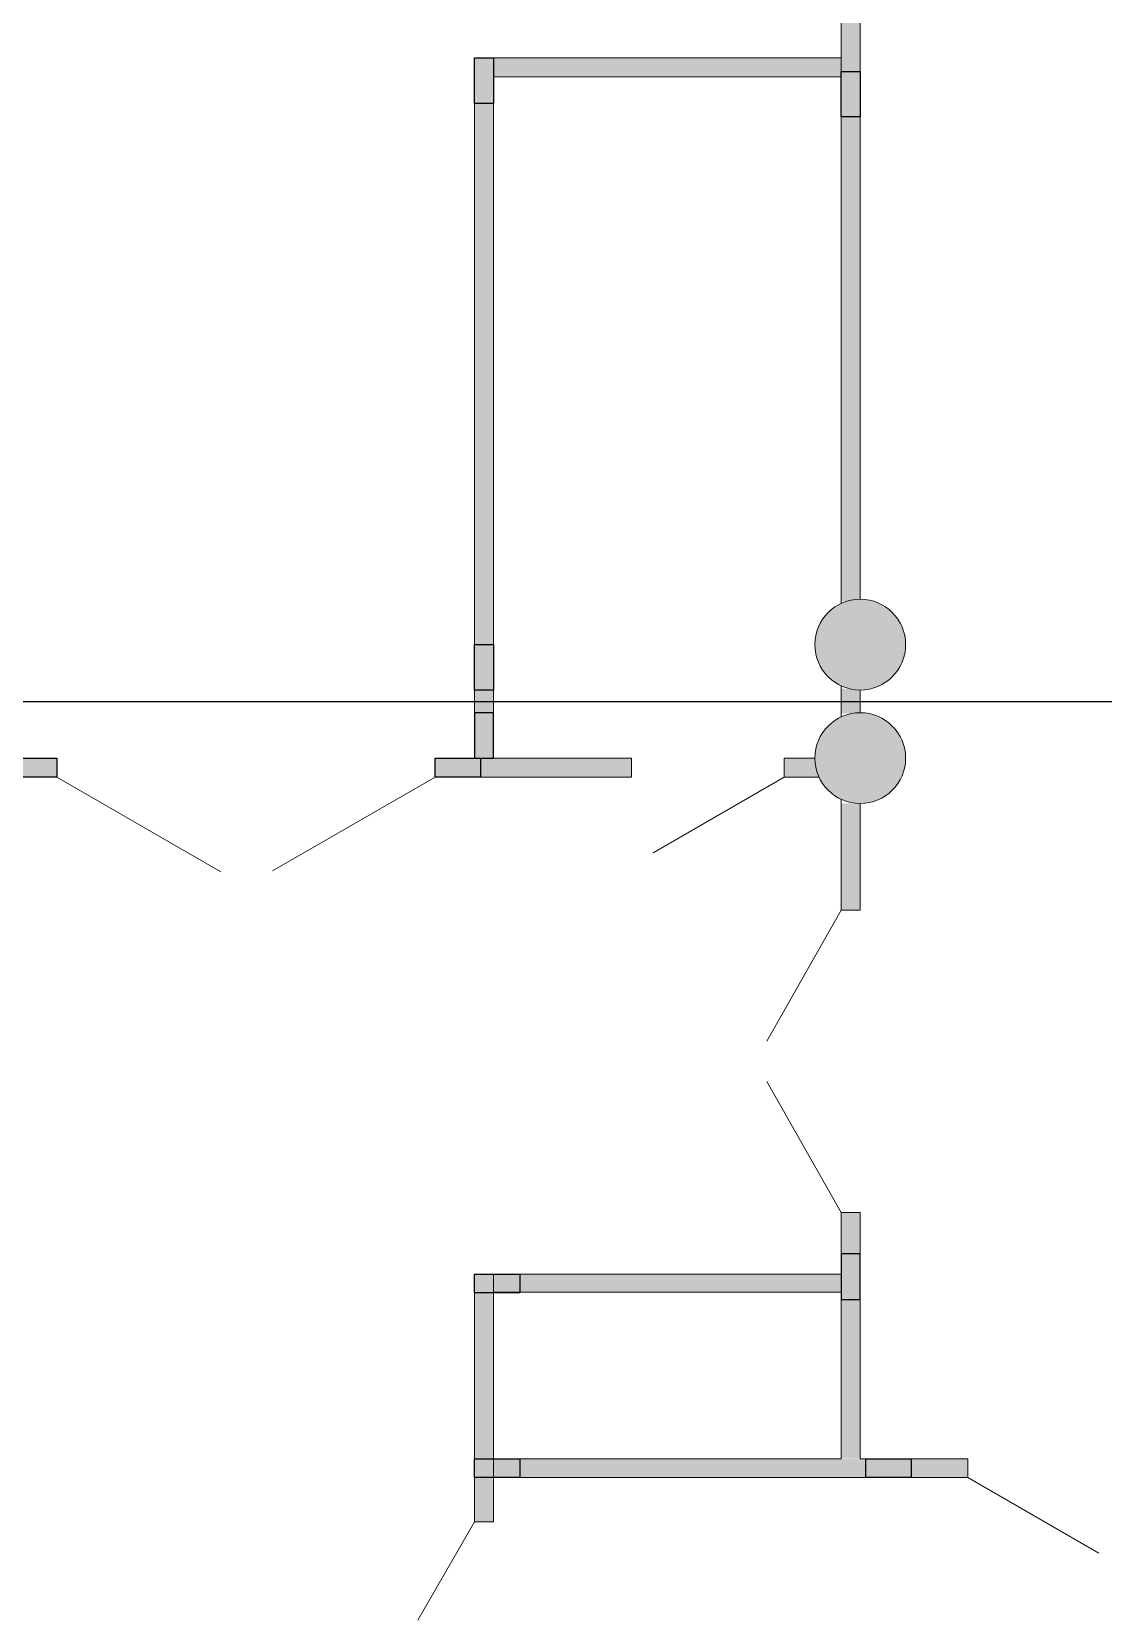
# Model space of a CAD drawing. Header units: millimetres. Extents: x 72919 to 485785, y -53256 to 338519.
# Drawn here: x 359725 to 366807, y 109818 to 120315 of the extents above; entities that cross this region are included whole.
import ezdxf

# ---------------------------------------------------------------- set-up
doc = ezdxf.new("R2010")
doc.units = ezdxf.units.MM
doc.layers.add('door', color=177, linetype='Continuous', lineweight=9)
doc.layers.add('wall', color=5, linetype='Continuous', lineweight=40)

msp = doc.modelspace()

# ---------------------------------------------------------------- hatches: boundary and pattern name
at = {"ltscale": 500, "true_color": 0x000000}
h = msp.add_hatch(color=18, dxfattribs=at)
h.dxf.hatch_style = 1
h.paths.add_polyline_path([(362650.43379, 120141.92595), (362775.43379, 120141.92595), (362775.43379, 119841.92595), (362650.43379, 119841.92595)])
h = msp.add_hatch(color=18, dxfattribs=at)
h.dxf.hatch_style = 1
h.paths.add_polyline_path([(365075.43379, 120052.49944), (365200.43379, 120052.49944), (365200.43379, 119752.49944), (365075.43379, 119752.49944)])
h = msp.add_hatch(color=18, dxfattribs=at)
h.dxf.hatch_style = 1
edge = h.paths.add_edge_path()
edge.add_arc((365200.43379, 116264.99944), 300, 9, 369)
h = msp.add_hatch(color=18, dxfattribs=at)
h.dxf.hatch_style = 1
h.paths.add_polyline_path([(362650.43379, 116264.99944), (362775.43379, 116264.99944), (362775.43379, 115964.99944), (362650.43379, 115964.99944)])
h = msp.add_hatch(color=18, dxfattribs=at)
h.dxf.hatch_style = 1
h.paths.add_polyline_path([(362650.43379, 115514.99944), (362775.43379, 115514.99944), (362775.43379, 115814.99944), (362650.43379, 115814.99944)])
h = msp.add_hatch(color=18, dxfattribs=at)
h.dxf.hatch_style = 1
edge = h.paths.add_edge_path()
edge.add_arc((365200.43379, 115514.99944), 300, 9, 369)
h = msp.add_hatch(color=18, dxfattribs=at)
h.dxf.hatch_style = 1
h.paths.add_polyline_path([(359890.56353, 115514.99944), (359890.56353, 115389.99944), (359590.56353, 115389.99944), (359590.56353, 115514.99944)])
h = msp.add_hatch(color=18, dxfattribs=at)
h.dxf.hatch_style = 1
h.paths.add_polyline_path([(362690.56353, 115514.99926), (362690.56353, 115389.99926), (362390.56353, 115389.99926), (362390.56353, 115514.99926)])
h = msp.add_hatch(color=18, dxfattribs=at)
h.dxf.hatch_style = 1
h.paths.add_polyline_path([(365075.43379, 111938.32597), (365200.43379, 111938.32597), (365200.43379, 112238.32597), (365075.43379, 112238.32597)])
h = msp.add_hatch(color=18, dxfattribs=at)
h.dxf.hatch_style = 1
h.paths.add_polyline_path([(362950.43357, 112105.32578), (362950.43357, 111980.32578), (362650.43357, 111980.32578), (362650.43357, 112105.32578)])
h = msp.add_hatch(color=18, dxfattribs=at)
h.dxf.hatch_style = 1
h.paths.add_polyline_path([(362950.43379, 110885.32578), (362950.43379, 110760.32578), (362650.43379, 110760.32578), (362650.43379, 110885.32578)])
h = msp.add_hatch(color=18, dxfattribs=at)
h.dxf.hatch_style = 1
h.paths.add_polyline_path([(365538.22842, 110885.32597), (365538.22842, 110760.32597), (365238.22842, 110760.32597), (365238.22842, 110885.32597)])
at = {"layer": 'wall', "lineweight": 18, "ltscale": 0.007407, "true_color": 0x000000}
h = msp.add_hatch(color=18, dxfattribs=at)
h.dxf.hatch_style = 1
h.paths.add_polyline_path([(365075.43386, 123243.24026), (365200.43386, 123243.24026), (365200.43379, 116553.76543), (365075.43379, 116553.76543)])
h = msp.add_hatch(color=18, dxfattribs=at)
h.dxf.hatch_style = 1
h.paths.add_polyline_path([(362650.43386, 120141.92595), (362775.43386, 120141.92595), (362775.43379, 115514.99944), (362650.43379, 115514.99944)])
h = msp.add_hatch(color=18, dxfattribs=at)
h.dxf.hatch_style = 1
h.paths.add_polyline_path([(362774.23365, 120021.92641), (365075.43379, 120021.92587), (365075.43379, 120141.92587), (362774.23365, 120141.92641)])
h = msp.add_hatch(color=18, dxfattribs=at)
h.dxf.hatch_style = 1
h.paths.add_polyline_path([(365075.43379, 115973.55385), (365200.43379, 115973.55385), (365200.43379, 115809.74766), (365075.43379, 115809.74766)])
h = msp.add_hatch(color=18, dxfattribs=at)
h.dxf.hatch_style = 1
h.paths.add_polyline_path([(357850.67942, 115390.00543), (359890.54566, 115390.00308), (359890.54565, 115514.99917), (357850.67941, 115515.00152)])
h = msp.add_hatch(color=18, dxfattribs=at)
h.dxf.hatch_style = 1
h.paths.add_polyline_path([(362390.56364, 115390.00543), (363688.76342, 115390.00308), (363688.76341, 115514.99917), (362390.56363, 115515.00152)])
h = msp.add_hatch(color=18, dxfattribs=at)
h.dxf.hatch_style = 1
h.paths.add_polyline_path([(364697.56329, 115390.00363), (364934.03112, 115390.00308), (364934.03112, 115514.99917), (364697.56328, 115514.99972)])
h = msp.add_hatch(color=18, dxfattribs=at)
h.dxf.hatch_style = 1
h.paths.add_polyline_path([(365075.43386, 115215.49315), (365200.43386, 115215.49315), (365200.43379, 114511.32104), (365075.43379, 114511.32104)])
h = msp.add_hatch(color=18, dxfattribs=at)
h.dxf.hatch_style = 1
h.paths.add_polyline_path([(365075.43386, 112511.81475), (365200.43386, 112511.81475), (365200.43379, 110885.32597), (365075.43379, 110885.32597)])
h = msp.add_hatch(color=18, dxfattribs=at)
h.dxf.hatch_style = 1
h.paths.add_polyline_path([(362649.23344, 111985.32624), (365075.43379, 111985.3257), (365075.43379, 112105.3257), (362649.23344, 112105.32624)])
h = msp.add_hatch(color=18, dxfattribs=at)
h.dxf.hatch_style = 1
h.paths.add_polyline_path([(362650.43386, 111980.81949), (362775.43386, 111980.81949), (362775.43379, 110467.17865), (362650.43379, 110467.17865)])
h = msp.add_hatch(color=18, dxfattribs=at)
h.dxf.hatch_style = 1
h.paths.add_polyline_path([(362774.23365, 110765.32624), (365910.90493, 110762.82597), (365910.90493, 110882.82597), (362774.23365, 110885.32624)])

# ---------------------------------------------------------------- linework, layer by layer
at = {"color": 18, "ltscale": 500, "true_color": 0x000000}
for points in [[(362650.43379, 120141.92595), (362775.43379, 120141.92595), (362775.43379, 119841.92595), (362650.43379, 119841.92595)], [(365075.43379, 120052.49944), (365200.43379, 120052.49944), (365200.43379, 119752.49944), (365075.43379, 119752.49944)], [(362650.43379, 116264.99944), (362775.43379, 116264.99944), (362775.43379, 115964.99944), (362650.43379, 115964.99944)], [(362650.43379, 115514.99944), (362775.43379, 115514.99944), (362775.43379, 115814.99944), (362650.43379, 115814.99944)], [(359890.56353, 115514.99944), (359890.56353, 115389.99944), (359590.56353, 115389.99944), (359590.56353, 115514.99944)], [(362690.56353, 115514.99926), (362690.56353, 115389.99926), (362390.56353, 115389.99926), (362390.56353, 115514.99926)], [(365075.43379, 111938.32597), (365200.43379, 111938.32597), (365200.43379, 112238.32597), (365075.43379, 112238.32597)], [(362950.43357, 112105.32578), (362950.43357, 111980.32578), (362650.43357, 111980.32578), (362650.43357, 112105.32578)], [(362950.43379, 110885.32578), (362950.43379, 110760.32578), (362650.43379, 110760.32578), (362650.43379, 110885.32578)], [(365538.22842, 110885.32597), (365538.22842, 110760.32597), (365238.22842, 110760.32597), (365238.22842, 110885.32597)]]:
    msp.add_lwpolyline(points, close=True, dxfattribs=at)
msp.add_lwpolyline([(342646.86353, 115889.99944), (416850.70066, 115889.99944)], dxfattribs=at)
at = {"layer": 'door', "linetype": 'ByBlock', "ltscale": 100}
for p, q in [((359890.56353, 115389.99112), (360973.25648, 114763.74337)), ((361316.4599, 114771.01178), (362390.56353, 115389.99112)), ((364698.76342, 115390.00316), (363832.73801, 114890.00316)), ((365075.43379, 112511.32104), (364583.10539, 113377.34645)), ((365910.90491, 110760.32597), (366776.93031, 110260.32597)), ((362650.43379, 110467.17865), (362275.43379, 109817.6596))]:
    msp.add_line(p, q, dxfattribs=at)
at = {"layer": 'door', "ltscale": 100}
msp.add_line((364583.10539, 113645.29564), (365075.43379, 114511.32104), dxfattribs=at)
at = {"layer": 'wall', "color": 18, "lineweight": 18, "ltscale": 0.007407, "true_color": 0x000000}
for p, q in [((365075.43379, 115992.28164), (365075.43379, 115787.71725)), ((365200.43379, 115965.09755), (365200.43379, 115814.90134)), ((359890.56353, 115514.99807), (359620.43379, 115514.98809)), ((359890.56353, 115389.99826), (359890.56353, 115514.99807)), ((362390.56374, 115514.99944), (362390.56353, 115389.98771)), ((363688.76342, 115390.00145), (363688.76342, 115514.99944)), ((364900.43379, 115515.00368), (364698.76342, 115515.00334)), ((364698.76342, 115390.00316), (364698.76342, 115515.00334)), ((359890.56353, 115389.99826), (359620.43379, 115389.99779)), ((362390.56353, 115389.99926), (363688.76342, 115390.00145)), ((364698.76342, 115390.00316), (364927.7141, 115390.00355)), ((365075.43379, 115242.28164), (365075.43379, 114511.32104)), ((365200.43379, 115215.09755), (365200.43379, 114511.32104)), ((365200.43379, 114511.32104), (365075.43379, 114511.32104)), ((365075.43379, 112511.32104), (365075.43379, 112105.32597)), ((365200.43379, 112511.32104), (365200.43379, 110885.32597)), ((362650.43379, 110467.17865), (362650.43379, 112105.32597)), ((365075.43379, 112105.32597), (362650.43379, 112105.32597)), ((362775.43379, 110760.32597), (362775.43379, 112105.32597)), ((365075.43379, 112105.32597), (365075.43379, 110885.32597)), ((365075.43379, 111985.32597), (362775.43379, 111985.32597)), ((365075.43379, 110885.32597), (362775.43379, 110885.32597)), ((365910.90496, 110885.32597), (365200.43379, 110885.32597)), ((365910.90496, 110885.32597), (365910.90491, 110760.32597)), ((365910.90491, 110760.32597), (362775.43379, 110760.32597)), ((362775.43379, 110467.17865), (362775.43379, 110760.32597)), ((362775.43379, 110467.17865), (362650.43379, 110467.17865))]:
    msp.add_line(p, q, dxfattribs=at)
for points in [[(365075.43379, 123267.28164), (365075.43379, 116537.71725)], [(365200.43379, 123239.99944), (365200.43379, 116564.99944)], [(362650.43379, 115514.99944), (362650.43379, 120141.92595), (365075.43379, 120141.92595)], [(362775.43379, 115514.99944), (362775.43379, 120016.92595), (365075.43379, 120016.92595)], [(362390.56374, 115514.99944), (363688.76342, 115514.99944)], [(365200.43379, 112511.32104), (365075.43379, 112511.32104)]]:
    msp.add_lwpolyline(points, dxfattribs=at)
for centre in [(365200.43379, 116264.99944), (365200.43379, 115514.99944)]:
    msp.add_circle(centre, 300, dxfattribs=at)

doc.saveas('drawing.dxf')
